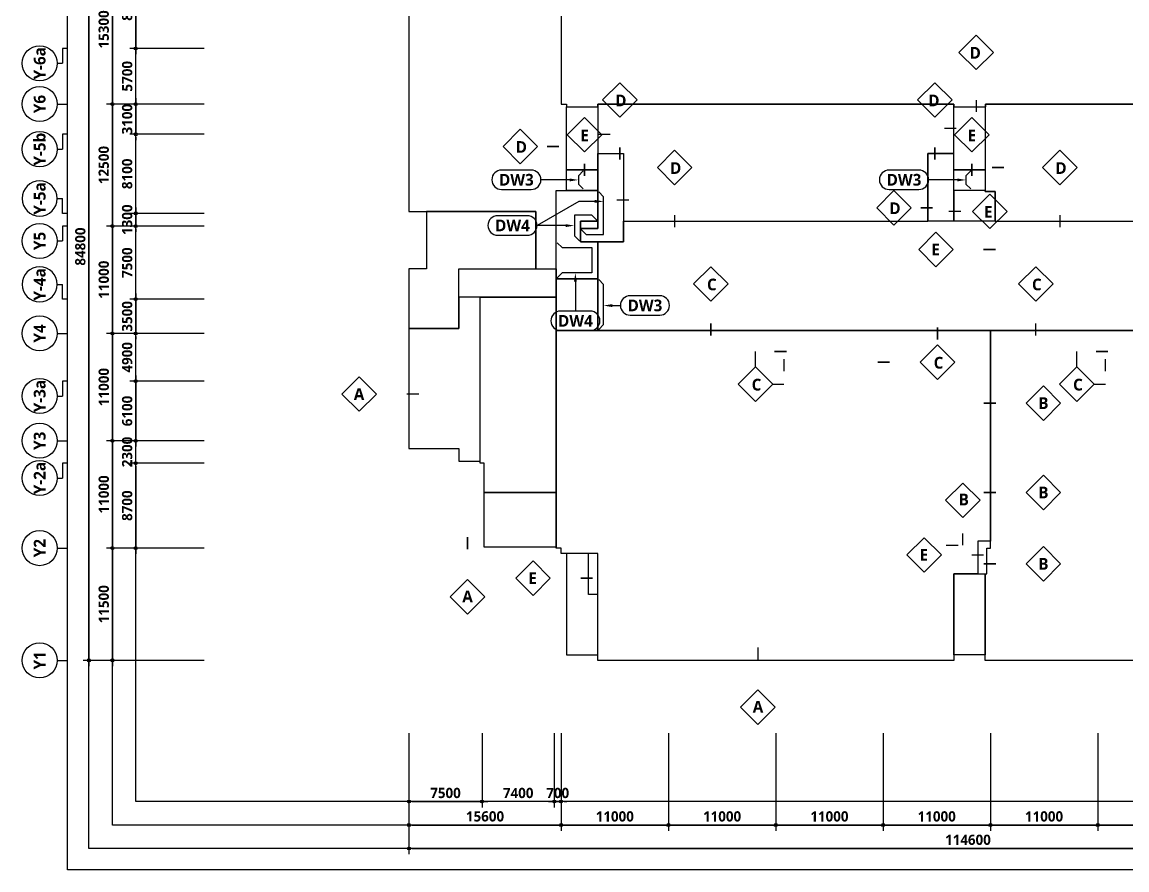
# Model space of a CAD drawing. Header units: millimetres. Extents: x 10941 to 190005487, y 7641 to 455456909.
# Drawn here: x 28132 to 141375, y 36445 to 123314 of the extents above; entities that cross this region are included whole.
import ezdxf
from ezdxf.enums import TextEntityAlignment as Align

# ---------------------------------------------------------------- set-up
doc = ezdxf.new("R2010")
doc.units = ezdxf.units.MM
doc.header["$LTSCALE"] = 400
doc.header["$MEASUREMENT"] = 0
doc.header["$PDSIZE"] = -10
doc.layers.get('0').update_dxf_attribs({"linetype": 'CONTINUOUS'})
doc.layers.get('Defpoints').update_dxf_attribs({"color": 153, "linetype": 'CONTINUOUS'})
for name, color, linetype in [('A-ANNO-TEXT1', 7, 'CONTINUOUS'), ('A-ST-AXIS-BUB', 7, 'CONTINUOUS'), ('A-ST-AXIS-DIM', 7, 'CONTINUOUS'), ('A-TEXT2', 3, 'CONTINUOUS'), ('AA-MARK', 2, 'CONTINUOUS'), ('X-SEC-종$0$A-ST-AXIS-BUB', 7, 'CONTINUOUS')]:
    doc.layers.add(name, color=color, linetype=linetype)
doc.layers.add('Defpoint', color=161, linetype='CONTINUOUS', plot=False)
doc.layers.add('면적', color=210, linetype='CONTINUOUS', plot=False)
doc.styles.add('2020음성 1차', font='')
doc.styles.add('SH_대대리576', font='')
doc.styles.get('2020음성 1차').set_extended_font_data('NanumGothic', bold=True)
doc.styles.get('SH_대대리576').set_extended_font_data('NanumGothic', bold=True)
doc.dimstyles.new('SHP 600', dxfattribs={"dimscale": 300, "dimtxt": 3.5, "dimasz": 1, "dimexe": 2, "dimexo": 2, "dimgap": 1, "dimtad": 1, "dimdec": 0, "dimzin": 0, "dimdsep": 46, "dimtxsty": 'SH_대대리576', "dimblk": 'DIMDOT', "dimcen": 0.09, "dimclrt": 3, "dimadec": 0, "dimazin": 1, "dimtfac": 1, "dimtdec": 0, "dimtix": 1, "dimtmove": 2, "dimatfit": 0, "dimldrblk": 'DIMDOT', "dimfxl": 1, "dimtolj": 1, "dimtzin": 0, "dimarcsym": 0})

# ---------------------------------------------------------------- blocks, each defined once
blk = doc.blocks.new('DIMDOT')
at = {"color": 0}
blk.add_line((-2, 0), (2, 0), dxfattribs=at)
for radius in [0.5, 0.25]:
    blk.add_circle((0, 0), radius, dxfattribs=at)
blk = doc.blocks.new('*D168')
at = {"layer": 'A-ST-AXIS-DIM', "color": 0, "lineweight": -2}
for p, q in [((46782, 142716), (34382, 142716)), ((34982, 142416), (34982, 58216)), ((46782, 57916), (34382, 57916))]:
    blk.add_line(p, q, dxfattribs=at)
at = {"layer": 'Defpoints', "color": 0}
for p in [(47382, 142716), (34982, 57916), (47382, 57916)]:
    blk.add_point(p, dxfattribs=at)
at = {"layer": 'A-ST-AXIS-DIM', "color": 0, "linetype": 'ByBlock', "lineweight": -2, "xscale": 300, "yscale": 300, "zscale": 300}
for p, rotation in [((34982, 142716), 90), ((34982, 57916), 270)]:
    blk.add_blockref('DIMDOT', p, dxfattribs=dict(at, rotation=rotation))
at = {"layer": 'A-ST-AXIS-DIM', "color": 3, "insert": (34102, 100316), "char_height": 1050, "attachment_point": 5, "rotation": 90, "style": 'SH_대대리576'}
blk.add_mtext('\\A1;84800', dxfattribs=at)
blk = doc.blocks.new('*D169')
at = {"layer": 'A-ST-AXIS-DIM', "color": 0, "lineweight": -2}
for p, q in [((46782, 69416), (36782, 69416)), ((37382, 69116), (37382, 58216)), ((46782, 57916), (36782, 57916))]:
    blk.add_line(p, q, dxfattribs=at)
at = {"layer": 'Defpoints', "color": 0}
for p in [(47382, 69416), (37382, 57916), (47382, 57916)]:
    blk.add_point(p, dxfattribs=at)
at = {"layer": 'A-ST-AXIS-DIM', "color": 0, "linetype": 'ByBlock', "lineweight": -2, "xscale": 300, "yscale": 300, "zscale": 300}
for p, rotation in [((37382, 69416), 90), ((37382, 57916), 270)]:
    blk.add_blockref('DIMDOT', p, dxfattribs=dict(at, rotation=rotation))
at = {"layer": 'A-ST-AXIS-DIM', "color": 3, "insert": (36505, 63666), "char_height": 1050, "attachment_point": 5, "rotation": 90, "style": 'SH_대대리576'}
blk.add_mtext('\\A1;11500', dxfattribs=at)
blk = doc.blocks.new('*D170')
at = {"layer": 'A-ST-AXIS-DIM', "color": 0, "lineweight": -2}
for p, q in [((46782, 80416), (36782, 80416)), ((37382, 80116), (37382, 69716)), ((46782, 69416), (36782, 69416))]:
    blk.add_line(p, q, dxfattribs=at)
at = {"layer": 'Defpoints', "color": 0}
for p in [(47382, 80416), (37382, 69416), (47382, 69416)]:
    blk.add_point(p, dxfattribs=at)
at = {"layer": 'A-ST-AXIS-DIM', "color": 0, "linetype": 'ByBlock', "lineweight": -2, "xscale": 300, "yscale": 300, "zscale": 300}
for p, rotation in [((37382, 80416), 90), ((37382, 69416), 270)]:
    blk.add_blockref('DIMDOT', p, dxfattribs=dict(at, rotation=rotation))
at = {"layer": 'A-ST-AXIS-DIM', "color": 3, "insert": (36506, 74916), "char_height": 1050, "attachment_point": 5, "rotation": 90, "style": 'SH_대대리576'}
blk.add_mtext('\\A1;11000', dxfattribs=at)
blk = doc.blocks.new('*D171')
at = {"layer": 'A-ST-AXIS-DIM', "color": 0, "lineweight": -2}
for p, q in [((46782, 91416), (36782, 91416)), ((37382, 91116), (37382, 80716)), ((46782, 80416), (36782, 80416))]:
    blk.add_line(p, q, dxfattribs=at)
at = {"layer": 'Defpoints', "color": 0}
for p in [(47382, 91416), (37382, 80416), (47382, 80416)]:
    blk.add_point(p, dxfattribs=at)
at = {"layer": 'A-ST-AXIS-DIM', "color": 0, "linetype": 'ByBlock', "lineweight": -2, "xscale": 300, "yscale": 300, "zscale": 300}
for p, rotation in [((37382, 91416), 90), ((37382, 80416), 270)]:
    blk.add_blockref('DIMDOT', p, dxfattribs=dict(at, rotation=rotation))
at = {"layer": 'A-ST-AXIS-DIM', "color": 3, "insert": (36506, 85916), "char_height": 1050, "attachment_point": 5, "rotation": 90, "style": 'SH_대대리576'}
blk.add_mtext('\\A1;11000', dxfattribs=at)
blk = doc.blocks.new('*D172')
at = {"layer": 'A-ST-AXIS-DIM', "color": 0, "lineweight": -2}
for p, q in [((46782, 102416), (36782, 102416)), ((37382, 102116), (37382, 91716)), ((46782, 91416), (36782, 91416))]:
    blk.add_line(p, q, dxfattribs=at)
at = {"layer": 'Defpoints', "color": 0}
for p in [(47382, 102416), (37382, 91416), (47382, 91416)]:
    blk.add_point(p, dxfattribs=at)
at = {"layer": 'A-ST-AXIS-DIM', "color": 0, "linetype": 'ByBlock', "lineweight": -2, "xscale": 300, "yscale": 300, "zscale": 300}
for p, rotation in [((37382, 102416), 90), ((37382, 91416), 270)]:
    blk.add_blockref('DIMDOT', p, dxfattribs=dict(at, rotation=rotation))
at = {"layer": 'A-ST-AXIS-DIM', "color": 3, "insert": (36506, 96916), "char_height": 1050, "attachment_point": 5, "rotation": 90, "style": 'SH_대대리576'}
blk.add_mtext('\\A1;11000', dxfattribs=at)
blk = doc.blocks.new('*D173')
at = {"layer": 'A-ST-AXIS-DIM', "color": 0, "lineweight": -2}
for p, q in [((46782, 114916), (36782, 114916)), ((37382, 114616), (37382, 102716)), ((46782, 102416), (36782, 102416))]:
    blk.add_line(p, q, dxfattribs=at)
at = {"layer": 'Defpoints', "color": 0}
for p in [(47382, 114916), (37382, 102416), (47382, 102416)]:
    blk.add_point(p, dxfattribs=at)
at = {"layer": 'A-ST-AXIS-DIM', "color": 0, "linetype": 'ByBlock', "lineweight": -2, "xscale": 300, "yscale": 300, "zscale": 300}
for p, rotation in [((37382, 114916), 90), ((37382, 102416), 270)]:
    blk.add_blockref('DIMDOT', p, dxfattribs=dict(at, rotation=rotation))
at = {"layer": 'A-ST-AXIS-DIM', "color": 3, "insert": (36503, 108666), "char_height": 1050, "attachment_point": 5, "rotation": 90, "style": 'SH_대대리576'}
blk.add_mtext('\\A1;12500', dxfattribs=at)
blk = doc.blocks.new('*D174')
at = {"layer": 'A-ST-AXIS-DIM', "color": 0, "lineweight": -2}
for p, q in [((46782, 130216), (36782, 130216)), ((37382, 129916), (37382, 115216)), ((46782, 114916), (36782, 114916))]:
    blk.add_line(p, q, dxfattribs=at)
at = {"layer": 'Defpoints', "color": 0}
for p in [(47382, 130216), (37382, 114916), (47382, 114916)]:
    blk.add_point(p, dxfattribs=at)
at = {"layer": 'A-ST-AXIS-DIM', "color": 0, "linetype": 'ByBlock', "lineweight": -2, "xscale": 300, "yscale": 300, "zscale": 300}
for p, rotation in [((37382, 130216), 90), ((37382, 114916), 270)]:
    blk.add_blockref('DIMDOT', p, dxfattribs=dict(at, rotation=rotation))
at = {"layer": 'A-ST-AXIS-DIM', "color": 3, "insert": (36502, 122566), "char_height": 1050, "attachment_point": 5, "rotation": 90, "style": 'SH_대대리576'}
blk.add_mtext('\\A1;15300', dxfattribs=at)
blk = doc.blocks.new('A-ST-AXIS-BUB-1')
at = {"layer": 'A-ST-AXIS-BUB'}
blk.add_line((0, 350), (0, 0), dxfattribs=at)
blk.add_circle((0, 950), 600, dxfattribs=at)
blk = doc.blocks.new('*D225')
at = {"layer": 'A-ST-AXIS-DIM', "color": 0, "lineweight": -2}
for p, q in [((67782, 50445), (67782, 40445)), ((83382, 50445), (83382, 40445)), ((68082, 41045), (83082, 41045))]:
    blk.add_line(p, q, dxfattribs=at)
at = {"layer": 'Defpoints', "color": 0}
for p in [(67782, 51045), (83382, 51045), (83382, 41045)]:
    blk.add_point(p, dxfattribs=at)
at = {"layer": 'A-ST-AXIS-DIM', "color": 0, "linetype": 'ByBlock', "lineweight": -2, "xscale": 300, "yscale": 300, "zscale": 300, "rotation": 180}
blk.add_blockref('DIMDOT', (67782, 41045), dxfattribs=at)
at = {"layer": 'A-ST-AXIS-DIM', "color": 0, "linetype": 'ByBlock', "lineweight": -2, "xscale": 300, "yscale": 300, "zscale": 300}
blk.add_blockref('DIMDOT', (83382, 41045), dxfattribs=at)
at = {"layer": 'A-ST-AXIS-DIM', "color": 3, "insert": (75582, 41924), "char_height": 1050, "attachment_point": 5, "style": 'SH_대대리576'}
blk.add_mtext('\\A1;15600', dxfattribs=at)
blk = doc.blocks.new('*D231')
at = {"layer": 'A-ST-AXIS-DIM', "color": 0, "lineweight": -2}
for p, q in [((83382, 50445), (83382, 40445)), ((94382, 50445), (94382, 40445)), ((83682, 41045), (94082, 41045))]:
    blk.add_line(p, q, dxfattribs=at)
at = {"layer": 'Defpoints', "color": 0}
for p in [(83382, 51045), (94382, 51045), (94382, 41045)]:
    blk.add_point(p, dxfattribs=at)
at = {"layer": 'A-ST-AXIS-DIM', "color": 0, "linetype": 'ByBlock', "lineweight": -2, "xscale": 300, "yscale": 300, "zscale": 300, "rotation": 180}
blk.add_blockref('DIMDOT', (83382, 41045), dxfattribs=at)
at = {"layer": 'A-ST-AXIS-DIM', "color": 0, "linetype": 'ByBlock', "lineweight": -2, "xscale": 300, "yscale": 300, "zscale": 300}
blk.add_blockref('DIMDOT', (94382, 41045), dxfattribs=at)
at = {"layer": 'A-ST-AXIS-DIM', "color": 3, "insert": (88882, 41921), "char_height": 1050, "attachment_point": 5, "style": 'SH_대대리576'}
blk.add_mtext('\\A1;11000', dxfattribs=at)
blk = doc.blocks.new('*D232')
at = {"layer": 'A-ST-AXIS-DIM', "color": 0, "lineweight": -2}
for p, q in [((94382, 50445), (94382, 40445)), ((105382, 50445), (105382, 40445)), ((94682, 41045), (105082, 41045))]:
    blk.add_line(p, q, dxfattribs=at)
at = {"layer": 'Defpoints', "color": 0}
for p in [(94382, 51045), (105382, 51045), (105382, 41045)]:
    blk.add_point(p, dxfattribs=at)
at = {"layer": 'A-ST-AXIS-DIM', "color": 0, "linetype": 'ByBlock', "lineweight": -2, "xscale": 300, "yscale": 300, "zscale": 300, "rotation": 180}
blk.add_blockref('DIMDOT', (94382, 41045), dxfattribs=at)
at = {"layer": 'A-ST-AXIS-DIM', "color": 0, "linetype": 'ByBlock', "lineweight": -2, "xscale": 300, "yscale": 300, "zscale": 300}
blk.add_blockref('DIMDOT', (105382, 41045), dxfattribs=at)
at = {"layer": 'A-ST-AXIS-DIM', "color": 3, "insert": (99882, 41921), "char_height": 1050, "attachment_point": 5, "style": 'SH_대대리576'}
blk.add_mtext('\\A1;11000', dxfattribs=at)
blk = doc.blocks.new('*D233')
at = {"layer": 'A-ST-AXIS-DIM', "color": 0, "lineweight": -2}
for p, q in [((105382, 50445), (105382, 40445)), ((116382, 50445), (116382, 40445)), ((105682, 41045), (116082, 41045))]:
    blk.add_line(p, q, dxfattribs=at)
at = {"layer": 'Defpoints', "color": 0}
for p in [(105382, 51045), (116382, 51045), (116382, 41045)]:
    blk.add_point(p, dxfattribs=at)
at = {"layer": 'A-ST-AXIS-DIM', "color": 0, "linetype": 'ByBlock', "lineweight": -2, "xscale": 300, "yscale": 300, "zscale": 300, "rotation": 180}
blk.add_blockref('DIMDOT', (105382, 41045), dxfattribs=at)
at = {"layer": 'A-ST-AXIS-DIM', "color": 0, "linetype": 'ByBlock', "lineweight": -2, "xscale": 300, "yscale": 300, "zscale": 300}
blk.add_blockref('DIMDOT', (116382, 41045), dxfattribs=at)
at = {"layer": 'A-ST-AXIS-DIM', "color": 3, "insert": (110882, 41921), "char_height": 1050, "attachment_point": 5, "style": 'SH_대대리576'}
blk.add_mtext('\\A1;11000', dxfattribs=at)
blk = doc.blocks.new('*D234')
at = {"layer": 'A-ST-AXIS-DIM', "color": 0, "lineweight": -2}
for p, q in [((116382, 50445), (116382, 40445)), ((127382, 50445), (127382, 40445)), ((116682, 41045), (127082, 41045))]:
    blk.add_line(p, q, dxfattribs=at)
at = {"layer": 'Defpoints', "color": 0}
for p in [(116382, 51045), (127382, 51045), (127382, 41045)]:
    blk.add_point(p, dxfattribs=at)
at = {"layer": 'A-ST-AXIS-DIM', "color": 0, "linetype": 'ByBlock', "lineweight": -2, "xscale": 300, "yscale": 300, "zscale": 300, "rotation": 180}
blk.add_blockref('DIMDOT', (116382, 41045), dxfattribs=at)
at = {"layer": 'A-ST-AXIS-DIM', "color": 0, "linetype": 'ByBlock', "lineweight": -2, "xscale": 300, "yscale": 300, "zscale": 300}
blk.add_blockref('DIMDOT', (127382, 41045), dxfattribs=at)
at = {"layer": 'A-ST-AXIS-DIM', "color": 3, "insert": (121882, 41921), "char_height": 1050, "attachment_point": 5, "style": 'SH_대대리576'}
blk.add_mtext('\\A1;11000', dxfattribs=at)
blk = doc.blocks.new('*D235')
at = {"layer": 'A-ST-AXIS-DIM', "color": 0, "lineweight": -2}
for p, q in [((127382, 50445), (127382, 40445)), ((138382, 50445), (138382, 40445)), ((127682, 41045), (138082, 41045))]:
    blk.add_line(p, q, dxfattribs=at)
at = {"layer": 'Defpoints', "color": 0}
for p in [(127382, 51045), (138382, 51045), (138382, 41045)]:
    blk.add_point(p, dxfattribs=at)
at = {"layer": 'A-ST-AXIS-DIM', "color": 0, "linetype": 'ByBlock', "lineweight": -2, "xscale": 300, "yscale": 300, "zscale": 300, "rotation": 180}
blk.add_blockref('DIMDOT', (127382, 41045), dxfattribs=at)
at = {"layer": 'A-ST-AXIS-DIM', "color": 0, "linetype": 'ByBlock', "lineweight": -2, "xscale": 300, "yscale": 300, "zscale": 300}
blk.add_blockref('DIMDOT', (138382, 41045), dxfattribs=at)
at = {"layer": 'A-ST-AXIS-DIM', "color": 3, "insert": (132882, 41921), "char_height": 1050, "attachment_point": 5, "style": 'SH_대대리576'}
blk.add_mtext('\\A1;11000', dxfattribs=at)
blk = doc.blocks.new('*D236')
at = {"layer": 'A-ST-AXIS-DIM', "color": 0, "lineweight": -2}
for p, q in [((138382, 50445), (138382, 40445)), ((149382, 50445), (149382, 40445)), ((138682, 41045), (149082, 41045))]:
    blk.add_line(p, q, dxfattribs=at)
at = {"layer": 'Defpoints', "color": 0}
for p in [(138382, 51045), (149382, 51045), (149382, 41045)]:
    blk.add_point(p, dxfattribs=at)
at = {"layer": 'A-ST-AXIS-DIM', "color": 0, "linetype": 'ByBlock', "lineweight": -2, "xscale": 300, "yscale": 300, "zscale": 300, "rotation": 180}
blk.add_blockref('DIMDOT', (138382, 41045), dxfattribs=at)
at = {"layer": 'A-ST-AXIS-DIM', "color": 0, "linetype": 'ByBlock', "lineweight": -2, "xscale": 300, "yscale": 300, "zscale": 300}
blk.add_blockref('DIMDOT', (149382, 41045), dxfattribs=at)
at = {"layer": 'A-ST-AXIS-DIM', "color": 3, "insert": (143882, 41921), "char_height": 1050, "attachment_point": 5, "style": 'SH_대대리576'}
blk.add_mtext('\\A1;11000', dxfattribs=at)
blk = doc.blocks.new('*D242')
at = {"layer": 'A-ST-AXIS-DIM', "color": 0, "lineweight": -2}
for p, q in [((67782, 50445), (67782, 38045)), ((182382, 50445), (182382, 38045)), ((68082, 38645), (182082, 38645))]:
    blk.add_line(p, q, dxfattribs=at)
at = {"layer": 'Defpoints', "color": 0}
for p in [(67782, 51045), (182382, 51045), (182382, 38645)]:
    blk.add_point(p, dxfattribs=at)
at = {"layer": 'A-ST-AXIS-DIM', "color": 0, "linetype": 'ByBlock', "lineweight": -2, "xscale": 300, "yscale": 300, "zscale": 300, "rotation": 180}
blk.add_blockref('DIMDOT', (67782, 38645), dxfattribs=at)
at = {"layer": 'A-ST-AXIS-DIM', "color": 0, "linetype": 'ByBlock', "lineweight": -2, "xscale": 300, "yscale": 300, "zscale": 300}
blk.add_blockref('DIMDOT', (182382, 38645), dxfattribs=at)
at = {"layer": 'A-ST-AXIS-DIM', "color": 3, "insert": (125082, 39524), "char_height": 1050, "attachment_point": 5, "style": 'SH_대대리576'}
blk.add_mtext('\\A1;114600', dxfattribs=at)
blk = doc.blocks.new('A-ST-AXIS-BUB-2')
at = {"layer": 'X-SEC-종$0$A-ST-AXIS-BUB'}
blk.add_line((1800, 1050, -103000), (1800, 525, -103000), dxfattribs=at)
at = {"layer": 'X-SEC-종$0$A-ST-AXIS-BUB', "elevation": -103000}
blk.add_lwpolyline([(3323, 0), (3323, 525), (1800, 525)], dxfattribs=at)
at = {"layer": 'X-SEC-종$0$A-ST-AXIS-BUB'}
blk.add_circle((1800, 2850, -103000), 1800, dxfattribs=at)
blk = doc.blocks.new('*D8029')
at = {"layer": 'A-ST-AXIS-DIM', "color": 0, "lineweight": -2}
for p, q in [((46782, 80416), (39182, 80416)), ((39782, 80716), (39782, 81016)), ((39782, 78116), (39782, 80416)), ((46782, 78116), (39182, 78116)), ((39782, 77816), (39782, 77516))]:
    blk.add_line(p, q, dxfattribs=at)
at = {"layer": 'Defpoints', "color": 0}
for p in [(39782, 80416), (47382, 80416), (47382, 78116)]:
    blk.add_point(p, dxfattribs=at)
at = {"layer": 'A-ST-AXIS-DIM', "color": 0, "linetype": 'ByBlock', "lineweight": -2, "xscale": 300, "yscale": 300, "zscale": 300}
for p, rotation in [((39782, 80416), 270), ((39782, 78116), 90)]:
    blk.add_blockref('DIMDOT', p, dxfattribs=dict(at, rotation=rotation))
at = {"layer": 'A-ST-AXIS-DIM', "color": 3, "insert": (38902, 79266), "char_height": 1050, "attachment_point": 5, "rotation": 90, "style": 'SH_대대리576'}
blk.add_mtext('\\A1;2300', dxfattribs=at)
blk = doc.blocks.new('*D8030')
at = {"layer": 'A-ST-AXIS-DIM', "color": 0, "lineweight": -2}
for p, q in [((46782, 78116), (39182, 78116)), ((39782, 77816), (39782, 69716)), ((46782, 69416), (39182, 69416))]:
    blk.add_line(p, q, dxfattribs=at)
at = {"layer": 'Defpoints', "color": 0}
for p in [(47382, 78116), (39782, 69416), (47382, 69416)]:
    blk.add_point(p, dxfattribs=at)
at = {"layer": 'A-ST-AXIS-DIM', "color": 0, "linetype": 'ByBlock', "lineweight": -2, "xscale": 300, "yscale": 300, "zscale": 300}
for p, rotation in [((39782, 78116), 90), ((39782, 69416), 270)]:
    blk.add_blockref('DIMDOT', p, dxfattribs=dict(at, rotation=rotation))
at = {"layer": 'A-ST-AXIS-DIM', "color": 3, "insert": (38902, 73766), "char_height": 1050, "attachment_point": 5, "rotation": 90, "style": 'SH_대대리576'}
blk.add_mtext('\\A1;8700', dxfattribs=at)
blk = doc.blocks.new('*D8031')
at = {"layer": 'A-ST-AXIS-DIM', "color": 0, "lineweight": -2}
for p, q in [((46782, 86516), (39182, 86516)), ((39782, 86216), (39782, 80716)), ((46782, 80416), (39182, 80416))]:
    blk.add_line(p, q, dxfattribs=at)
at = {"layer": 'Defpoints', "color": 0}
for p in [(47382, 86516), (39782, 80416), (47382, 80416)]:
    blk.add_point(p, dxfattribs=at)
at = {"layer": 'A-ST-AXIS-DIM', "color": 0, "linetype": 'ByBlock', "lineweight": -2, "xscale": 300, "yscale": 300, "zscale": 300}
for p, rotation in [((39782, 86516), 90), ((39782, 80416), 270)]:
    blk.add_blockref('DIMDOT', p, dxfattribs=dict(at, rotation=rotation))
at = {"layer": 'A-ST-AXIS-DIM', "color": 3, "insert": (38902, 83466), "char_height": 1050, "attachment_point": 5, "rotation": 90, "style": 'SH_대대리576'}
blk.add_mtext('\\A1;6100', dxfattribs=at)
blk = doc.blocks.new('*D8032')
at = {"layer": 'A-ST-AXIS-DIM', "color": 0, "lineweight": -2}
for p, q in [((46782, 91416), (39182, 91416)), ((39782, 86816), (39782, 91116)), ((46782, 86516), (39182, 86516))]:
    blk.add_line(p, q, dxfattribs=at)
at = {"layer": 'Defpoints', "color": 0}
for p in [(39782, 91416), (47382, 91416), (47382, 86516)]:
    blk.add_point(p, dxfattribs=at)
at = {"layer": 'A-ST-AXIS-DIM', "color": 0, "linetype": 'ByBlock', "lineweight": -2, "xscale": 300, "yscale": 300, "zscale": 300}
for p, rotation in [((39782, 91416), 90), ((39782, 86516), 270)]:
    blk.add_blockref('DIMDOT', p, dxfattribs=dict(at, rotation=rotation))
at = {"layer": 'A-ST-AXIS-DIM', "color": 3, "insert": (38902, 88966), "char_height": 1050, "attachment_point": 5, "rotation": 90, "style": 'SH_대대리576'}
blk.add_mtext('\\A1;4900', dxfattribs=at)
blk = doc.blocks.new('*D8033')
at = {"layer": 'A-ST-AXIS-DIM', "color": 0, "lineweight": -2}
for p, q in [((39782, 95216), (39782, 95516)), ((46782, 94916), (39182, 94916)), ((39782, 94916), (39782, 91416)), ((46782, 91416), (39182, 91416)), ((39782, 91116), (39782, 90816))]:
    blk.add_line(p, q, dxfattribs=at)
at = {"layer": 'Defpoints', "color": 0}
for p in [(47382, 94916), (39782, 91416), (47382, 91416)]:
    blk.add_point(p, dxfattribs=at)
at = {"layer": 'A-ST-AXIS-DIM', "color": 0, "linetype": 'ByBlock', "lineweight": -2, "xscale": 300, "yscale": 300, "zscale": 300}
for p, rotation in [((39782, 94916), 270), ((39782, 91416), 90)]:
    blk.add_blockref('DIMDOT', p, dxfattribs=dict(at, rotation=rotation))
at = {"layer": 'A-ST-AXIS-DIM', "color": 3, "insert": (38902, 93166), "char_height": 1050, "attachment_point": 5, "rotation": 90, "style": 'SH_대대리576'}
blk.add_mtext('\\A1;3500', dxfattribs=at)
blk = doc.blocks.new('*D8034')
at = {"layer": 'A-ST-AXIS-DIM', "color": 0, "lineweight": -2}
for p, q in [((46782, 102416), (39182, 102416)), ((39782, 95216), (39782, 102116)), ((46782, 94916), (39182, 94916))]:
    blk.add_line(p, q, dxfattribs=at)
at = {"layer": 'Defpoints', "color": 0}
for p in [(39782, 102416), (47382, 102416), (47382, 94916)]:
    blk.add_point(p, dxfattribs=at)
at = {"layer": 'A-ST-AXIS-DIM', "color": 0, "linetype": 'ByBlock', "lineweight": -2, "xscale": 300, "yscale": 300, "zscale": 300}
for p, rotation in [((39782, 102416), 90), ((39782, 94916), 270)]:
    blk.add_blockref('DIMDOT', p, dxfattribs=dict(at, rotation=rotation))
at = {"layer": 'A-ST-AXIS-DIM', "color": 3, "insert": (38905, 98666), "char_height": 1050, "attachment_point": 5, "rotation": 90, "style": 'SH_대대리576'}
blk.add_mtext('\\A1;7500', dxfattribs=at)
blk = doc.blocks.new('*D8035')
at = {"layer": 'A-ST-AXIS-DIM', "color": 0, "lineweight": -2}
for p, q in [((39782, 104016), (39782, 104316)), ((46782, 103716), (39182, 103716)), ((39782, 103716), (39782, 102416)), ((46782, 102416), (39182, 102416)), ((39782, 102116), (39782, 101816))]:
    blk.add_line(p, q, dxfattribs=at)
at = {"layer": 'Defpoints', "color": 0}
for p in [(47382, 103716), (39782, 102416), (47382, 102416)]:
    blk.add_point(p, dxfattribs=at)
at = {"layer": 'A-ST-AXIS-DIM', "color": 0, "linetype": 'ByBlock', "lineweight": -2, "xscale": 300, "yscale": 300, "zscale": 300}
for p, rotation in [((39782, 103716), 270), ((39782, 102416), 90)]:
    blk.add_blockref('DIMDOT', p, dxfattribs=dict(at, rotation=rotation))
at = {"layer": 'A-ST-AXIS-DIM', "color": 3, "insert": (38902, 103066), "char_height": 1050, "attachment_point": 5, "rotation": 90, "style": 'SH_대대리576'}
blk.add_mtext('\\A1;1300', dxfattribs=at)
blk = doc.blocks.new('*D8036')
at = {"layer": 'A-ST-AXIS-DIM', "color": 0, "lineweight": -2}
for p, q in [((46782, 111816), (39182, 111816)), ((39782, 104016), (39782, 111516)), ((46782, 103716), (39182, 103716))]:
    blk.add_line(p, q, dxfattribs=at)
at = {"layer": 'Defpoints', "color": 0}
for p in [(39782, 111816), (47382, 111816), (47382, 103716)]:
    blk.add_point(p, dxfattribs=at)
at = {"layer": 'A-ST-AXIS-DIM', "color": 0, "linetype": 'ByBlock', "lineweight": -2, "xscale": 300, "yscale": 300, "zscale": 300}
for p, rotation in [((39782, 111816), 90), ((39782, 103716), 270)]:
    blk.add_blockref('DIMDOT', p, dxfattribs=dict(at, rotation=rotation))
at = {"layer": 'A-ST-AXIS-DIM', "color": 3, "insert": (38902, 107766), "char_height": 1050, "attachment_point": 5, "rotation": 90, "style": 'SH_대대리576'}
blk.add_mtext('\\A1;8100', dxfattribs=at)
blk = doc.blocks.new('*D8037')
at = {"layer": 'A-ST-AXIS-DIM', "color": 0, "lineweight": -2}
for p, q in [((39782, 115216), (39782, 115516)), ((46782, 114916), (39182, 114916)), ((39782, 114916), (39782, 111816)), ((46782, 111816), (39182, 111816)), ((39782, 111516), (39782, 111216))]:
    blk.add_line(p, q, dxfattribs=at)
at = {"layer": 'Defpoints', "color": 0}
for p in [(47382, 114916), (39782, 111816), (47382, 111816)]:
    blk.add_point(p, dxfattribs=at)
at = {"layer": 'A-ST-AXIS-DIM', "color": 0, "linetype": 'ByBlock', "lineweight": -2, "xscale": 300, "yscale": 300, "zscale": 300}
for p, rotation in [((39782, 114916), 270), ((39782, 111816), 90)]:
    blk.add_blockref('DIMDOT', p, dxfattribs=dict(at, rotation=rotation))
at = {"layer": 'A-ST-AXIS-DIM', "color": 3, "insert": (38902, 113366), "char_height": 1050, "attachment_point": 5, "rotation": 90, "style": 'SH_대대리576'}
blk.add_mtext('\\A1;3100', dxfattribs=at)
blk = doc.blocks.new('*D8038')
at = {"layer": 'A-ST-AXIS-DIM', "color": 0, "lineweight": -2}
for p, q in [((46782, 120616), (39182, 120616)), ((39782, 115216), (39782, 120316)), ((46782, 114916), (39182, 114916))]:
    blk.add_line(p, q, dxfattribs=at)
at = {"layer": 'Defpoints', "color": 0}
for p in [(39782, 120616), (47382, 120616), (47382, 114916)]:
    blk.add_point(p, dxfattribs=at)
at = {"layer": 'A-ST-AXIS-DIM', "color": 0, "linetype": 'ByBlock', "lineweight": -2, "xscale": 300, "yscale": 300, "zscale": 300}
for p, rotation in [((39782, 120616), 90), ((39782, 114916), 270)]:
    blk.add_blockref('DIMDOT', p, dxfattribs=dict(at, rotation=rotation))
at = {"layer": 'A-ST-AXIS-DIM', "color": 3, "insert": (38905, 117766), "char_height": 1050, "attachment_point": 5, "rotation": 90, "style": 'SH_대대리576'}
blk.add_mtext('\\A1;5700', dxfattribs=at)
blk = doc.blocks.new('*D8039')
at = {"layer": 'A-ST-AXIS-DIM', "color": 0, "lineweight": -2}
for p, q in [((46782, 129416), (39182, 129416)), ((39782, 129116), (39782, 120916)), ((46782, 120616), (39182, 120616))]:
    blk.add_line(p, q, dxfattribs=at)
at = {"layer": 'Defpoints', "color": 0}
for p in [(47382, 129416), (39782, 120616), (47382, 120616)]:
    blk.add_point(p, dxfattribs=at)
at = {"layer": 'A-ST-AXIS-DIM', "color": 0, "linetype": 'ByBlock', "lineweight": -2, "xscale": 300, "yscale": 300, "zscale": 300}
for p, rotation in [((39782, 129416), 90), ((39782, 120616), 270)]:
    blk.add_blockref('DIMDOT', p, dxfattribs=dict(at, rotation=rotation))
at = {"layer": 'A-ST-AXIS-DIM', "color": 3, "insert": (38902, 125016), "char_height": 1050, "attachment_point": 5, "rotation": 90, "style": 'SH_대대리576'}
blk.add_mtext('\\A1;8800', dxfattribs=at)
blk = doc.blocks.new('*D8100')
at = {"layer": 'A-ST-AXIS-DIM', "color": 0, "lineweight": -2}
for p, q in [((67782, 50445), (67782, 42845)), ((75282, 50445), (75282, 42845)), ((68082, 43445), (74982, 43445))]:
    blk.add_line(p, q, dxfattribs=at)
at = {"layer": 'Defpoints', "color": 0}
for p in [(67782, 51045), (75282, 51045), (75282, 43445)]:
    blk.add_point(p, dxfattribs=at)
at = {"layer": 'A-ST-AXIS-DIM', "color": 0, "linetype": 'ByBlock', "lineweight": -2, "xscale": 300, "yscale": 300, "zscale": 300, "rotation": 180}
blk.add_blockref('DIMDOT', (67782, 43445), dxfattribs=at)
at = {"layer": 'A-ST-AXIS-DIM', "color": 0, "linetype": 'ByBlock', "lineweight": -2, "xscale": 300, "yscale": 300, "zscale": 300}
blk.add_blockref('DIMDOT', (75282, 43445), dxfattribs=at)
at = {"layer": 'A-ST-AXIS-DIM', "color": 3, "insert": (71532, 44322), "char_height": 1050, "attachment_point": 5, "style": 'SH_대대리576'}
blk.add_mtext('\\A1;7500', dxfattribs=at)
blk = doc.blocks.new('*D8101')
at = {"layer": 'A-ST-AXIS-DIM', "color": 0, "lineweight": -2}
for p, q in [((75282, 50445), (75282, 42845)), ((82682, 50445), (82682, 42845)), ((82382, 43445), (75582, 43445))]:
    blk.add_line(p, q, dxfattribs=at)
at = {"layer": 'Defpoints', "color": 0}
for p in [(75282, 51045), (82682, 51045), (75282, 43445)]:
    blk.add_point(p, dxfattribs=at)
at = {"layer": 'A-ST-AXIS-DIM', "color": 0, "linetype": 'ByBlock', "lineweight": -2, "xscale": 300, "yscale": 300, "zscale": 300, "rotation": 180}
blk.add_blockref('DIMDOT', (75282, 43445), dxfattribs=at)
at = {"layer": 'A-ST-AXIS-DIM', "color": 0, "linetype": 'ByBlock', "lineweight": -2, "xscale": 300, "yscale": 300, "zscale": 300}
blk.add_blockref('DIMDOT', (82682, 43445), dxfattribs=at)
at = {"layer": 'A-ST-AXIS-DIM', "color": 3, "insert": (78982, 44321), "char_height": 1050, "attachment_point": 5, "style": 'SH_대대리576'}
blk.add_mtext('\\A1;7400', dxfattribs=at)
blk = doc.blocks.new('*D8102')
at = {"layer": 'A-ST-AXIS-DIM', "color": 0, "lineweight": -2}
for p, q in [((82682, 50445), (82682, 42845)), ((83382, 50445), (83382, 42845)), ((82382, 43445), (82082, 43445)), ((82682, 43445), (83382, 43445)), ((83682, 43445), (83982, 43445))]:
    blk.add_line(p, q, dxfattribs=at)
at = {"layer": 'Defpoints', "color": 0}
for p in [(82682, 51045), (83382, 51045), (83382, 43445)]:
    blk.add_point(p, dxfattribs=at)
at = {"layer": 'A-ST-AXIS-DIM', "color": 0, "linetype": 'ByBlock', "lineweight": -2, "xscale": 300, "yscale": 300, "zscale": 300}
blk.add_blockref('DIMDOT', (82682, 43445), dxfattribs=at)
at = {"layer": 'A-ST-AXIS-DIM', "color": 0, "linetype": 'ByBlock', "lineweight": -2, "xscale": 300, "yscale": 300, "zscale": 300, "rotation": 180}
blk.add_blockref('DIMDOT', (83382, 43445), dxfattribs=at)
at = {"layer": 'A-ST-AXIS-DIM', "color": 3, "insert": (83032, 44321), "char_height": 1050, "attachment_point": 5, "style": 'SH_대대리576'}
blk.add_mtext('\\A1;700', dxfattribs=at)
blk = doc.blocks.new('G$C67953E58')
at = {"layer": '면적'}
for points in [[(95200, 72300), (54600, 72300), (54600, 84800), (48600, 84800), (0, 84800), (0, 46000), (1300, 46000), (1800, 46000), (13000, 46000), (13000, 40100), (15100, 40100), (15100, 48150), (16150, 48150), (16150, 50250), (16150, 56700), (19350, 56700), (19350, 56700), (19350, 57000), (55850, 57000), (55850, 56700), (55850, 56700), (59100, 56700), (59100, 57000), (95200, 57000)], [(16150, 56700), (19350, 56700), (19350, 50250), (16150, 50250)], [(19350, 56700), (19350, 51920), (22000, 51920), (22000, 45000), (53200, 45000), (53200, 51920), (55850, 51920), (55850, 56700), (55850, 56700), (55850, 57000), (19350, 57000), (19350, 56700)], [(55850, 56700), (59050, 56700), (59050, 50250), (55850, 50250)], [(59100, 57000), (59100, 56700), (59050, 56700), (59050, 48025), (60100, 48025), (60100, 45000), (108200, 45000), (108200, 51920), (110850, 51920), (110850, 56450), (110850, 56450), (110850, 57000)], [(110850, 56450), (114050, 56450), (114050, 50250), (110850, 50250)], [(17570, 42890), (17570, 44250), (19350, 44250), (19350, 51920), (22000, 51920), (22000, 45000), (22000, 45000), (22000, 42890), (19350, 42890), (19350, 42890)], [(53200, 45025), (55850, 45025), (55850, 51920), (53200, 51920)], [(110850, 45025), (108200, 45025), (108200, 51920), (110850, 51920)], [(19350, 48150), (16150, 48150), (16150, 50250), (19350, 50250)], [(55850, 50250), (59050, 50250), (59050, 48150), (55850, 48150)], [(110850, 50250), (114050, 50250), (114050, 48150), (110850, 48150)], [(15100, 48150), (19350, 48150), (19350, 45000), (17570, 45000), (17570, 42890), (19350, 42890), (19350, 39090), (15100, 39090)], [(55850, 48150), (55850, 45025), (60100, 45025), (60100, 48025), (59050, 48025), (59050, 48150)], [(110850, 48150), (114600, 48150), (114600, 45025), (110850, 45025)], [(0, 40100), (0, 34000), (5100, 34000), (5100, 40100), (13000, 40100), (13000, 46000), (1800, 46000), (1800, 40100)], [(17570, 45000), (19350, 45000), (19350, 44250), (17570, 44250)], [(19350, 33800), (19350, 42890), (22000, 42890), (22000, 45000), (53200, 45000), (53200, 45025), (60100, 45025), (60100, 45000), (108200, 45000), (108200, 45025), (114600, 45025), (114600, 33800)], [(110200, 45025), (114600, 45025), (114600, 33800), (110200, 33800)], [(5100, 40100), (15100, 40100), (15100, 37200), (5100, 37200)], [(15100, 39090), (19350, 39090), (19350, 33800), (15100, 33800)], [(0, 34000), (0, 21700), (5100, 21700), (5100, 20400), (7300, 20400), (7300, 37200), (5100, 37200), (5100, 34000), (0, 34000)], [(7700, 17200), (7700, 20200), (7300, 20200), (7300, 37200), (15100, 37200), (15100, 17200)], [(15100, 33800), (59600, 33800), (59600, 12200), (58300, 12200), (58300, 8850), (55850, 8850), (55850, 0), (19350, 0), (19350, 10950), (15600, 10950), (15600, 11500), (15100, 11500)], [(59600, 33800), (114600, 33800), (114600, 11500), (103600, 0), (59050, 0), (59050, 8850), (59225, 8850), (59225, 11500), (59600, 11500)], [(7700, 17200), (15100, 17200), (15100, 11600), (7700, 11600), (7700, 17200)], [(58300, 8850), (59225, 8850), (59225, 11500), (59600, 11500), (59600, 12200), (58300, 12200)], [(18400, 10950), (16150, 10950), (16150, 550), (19350, 550), (19350, 6750), (18400, 6750)], [(59050, 550), (55850, 550), (55850, 8850), (59050, 8850)]]:
    blk.add_lwpolyline(points, close=True, dxfattribs=at)
blk.add_lwpolyline([(54600, 72300), (15600, 72300), (15600, 57000), (16150, 57000), (16150, 56700)], dxfattribs=at)

msp = doc.modelspace()

# ---------------------------------------------------------------- linework, layer by layer
at = {"layer": 'AA-MARK'}
for p, q in [((103297.7, 87986.7), (103297.7, 89564.8, 103000)), ((136247.7, 87986.7), (136247.7, 89564.8, 103000)), ((105065.5, 86219), (106221.8, 86219, 103000)), ((138015.5, 86219), (139171.8, 86219, 103000))]:
    msp.add_line(p, q, dxfattribs=at)
at = {"layer": 'AA-MARK', "color": 2, "linetype": 'ByBlock', "lineweight": -2}
for points, elevation in [([(127699.6, 120213.9), (125931.8, 121981.6), (124164.1, 120213.9), (125931.8, 118446.1)], 103000), ([(87626.4, 115333.9), (89394.2, 117101.6), (91162, 115333.9), (89394.2, 113566.1)], 103000), ([(123460.6, 115333.9), (121692.9, 117101.6), (119925.1, 115333.9), (121692.9, 113566.1)], 103000), ([(84009.5, 111772), (85777.2, 113539.8), (87545, 111772), (85777.2, 110004.2)], 103000), ([(123709.5, 111772), (125477.2, 113539.8), (127245, 111772), (125477.2, 110004.2)], 103000), ([(115728.1, 104289.3), (117495.9, 106057), (119263.6, 104289.3), (117495.9, 102521.5)], -103000), ([(127325, 102156.1), (129092.7, 103923.8), (127325, 105691.6), (125557.2, 103923.8)], 103000), ([(121801.3, 98248.6), (120033.5, 100016.3), (121801.3, 101784.1), (123569.1, 100016.3)], 103000), ([(96956.9, 96482.2), (98724.7, 98250), (100492.5, 96482.2), (98724.7, 94714.4)], 103000), ([(130265.2, 96482.2), (132033, 98250), (133800.7, 96482.2), (132033, 94714.4)], 103000), ([(120189.1, 88464.2), (121956.8, 86696.5), (123724.6, 88464.2), (121956.8, 90232)], 103000), ([(62688.8, 83433.9), (60921, 85201.7), (62688.8, 86969.5), (64456.6, 85201.7)], 103000), ([(132812.3, 82506.8), (134580.1, 84274.6), (132812.3, 86042.3), (131044.6, 84274.6)], 103000), ([(126317.3, 74313.6), (124549.5, 76081.3), (122781.8, 74313.6), (124549.5, 72545.8)], 103000), ([(132812.3, 73348.6), (134580.1, 75116.3), (132812.3, 76884.1), (131044.6, 75116.3)], 103000), ([(120588.8, 66948.6), (118821, 68716.3), (120588.8, 70484.1), (122356.6, 68716.3)], 103000), ([(132812.3, 66036.5), (134580.1, 67804.3), (132812.3, 69572.1), (131044.6, 67804.3)], 103000), ([(80501.3, 64568.6), (78733.5, 66336.3), (80501.3, 68104.1), (82269.1, 66336.3)], 103000), ([(72014.1, 64423.3), (73781.8, 62655.6), (75549.6, 64423.3), (73781.8, 66191.1)], 103000), ([(101784.1, 53123.3), (103551.8, 51355.6), (105319.6, 53123.3), (103551.8, 54891.1)], 103000)]:
    msp.add_lwpolyline(points, close=True, dxfattribs=dict(at, elevation=elevation))
at = {"layer": 'AA-MARK'}
for points, elevation in [([(125931.8, 118446.1, 0, 0, 0), (125931.8, 115345.8, 150, 150, 0), (125931.8, 114095.8, 150, 150, 0)], 103000), ([(89394.2, 113566.1, 0, 0, 0), (89394.2, 110465.8, 150, 150, 0), (89394.2, 109215.8, 150, 150, 0)], 103000), ([(121692.9, 113566.1, 0, 0, 0), (121692.9, 110465.8, 150, 150, 0), (121692.9, 109215.8, 150, 150, 0)], 103000), ([(121692.9, 112419.6, 0, 0, 0), (122656.8, 112419.6, 150, 150, 0), (123906.8, 112419.6, 150, 150, 0)], 103000), ([(89394.2, 111805.7, 0, 0, 0), (88430.3, 111805.7, 150, 150, 0), (87180.3, 111805.7, 150, 150, 0)], 103000), ([(85777.2, 110004.2, 0, 0, 0), (85777.2, 108803.8, 150, 150, 0), (85777.2, 107553.8, 150, 150, 0)], 103000), ([(125477.2, 110004.2, 0, 0, 0), (125477.2, 108803.8, 150, 150, 0), (125477.2, 107553.8, 150, 150, 0)], 103000), ([(119263.6, 104289.3, 0, 0, 0), (120227.6, 104289.3, 150, 150, 0), (121477.6, 104289.3, 150, 150, 0)], -103000), ([(125557.2, 103923.8, 0, 0, 0), (124356.8, 103923.8, 150, 150, 0), (123106.8, 103923.8, 150, 150, 0)], 103000), ([(123569.1, 100016.3, 0, 0, 0), (126669.3, 100016.3, 150, 150, 0), (127919.3, 100016.3, 150, 150, 0)], 103000), ([(98724.7, 94714.4, 0, 0, 0), (98724.7, 92441.3, 150, 150, 0), (98724.7, 91191.3, 150, 150, 0)], 103000), ([(132033, 94714.4, 0, 0, 0), (132033, 92441.3, 150, 150, 0), (132033, 91191.3, 150, 150, 0)], 103000), ([(121956.8, 90232, 0, 0, 0), (121956.8, 90791.3, 150, 150, 0), (121956.8, 92041.3, 150, 150, 0)], 103000), ([(103297.7, 89564.8, 0, 0, 0), (105244.7, 89564.8, 150, 150, 0), (106494.7, 89564.8, 150, 150, 0)], 103000), ([(136247.7, 89564.8, 0, 0, 0), (138194.7, 89564.8, 150, 150, 0), (139444.7, 89564.8, 150, 150, 0)], 103000), ([(106221.8, 86219, 0, 0, 0), (106221.8, 87532.1, 150, 150, 0), (106221.8, 88782.1, 150, 150, 0)], 103000), ([(120189.1, 88464.2, 0, 0, 0), (117067.8, 88464.2, 150, 150, 0), (115817.8, 88464.2, 150, 150, 0)], 103000), ([(139171.8, 86219, 0, 0, 0), (139171.8, 87532.1, 150, 150, 0), (139171.8, 88782.1, 150, 150, 0)], 103000), ([(64456.6, 85201.7, 0, 0, 0), (67556.8, 85201.7, 150, 150, 0), (68806.8, 85201.7, 150, 150, 0)], 103000), ([(131044.6, 84274.6, 0, 0, 0), (127944.3, 84274.6, 150, 150, 0), (126694.3, 84274.6, 150, 150, 0)], 103000), ([(131044.6, 75116.3, 0, 0, 0), (127944.3, 75116.3, 150, 150, 0), (126694.3, 75116.3, 150, 150, 0)], 103000), ([(124549.5, 72545.8, 0, 0, 0), (124549.5, 70941.3, 150, 150, 0), (124549.5, 69691.3, 150, 150, 0)], 103000), ([(73781.8, 66191.1, 0, 0, 0), (73781.8, 69291.3, 150, 150, 0), (73781.8, 70541.3, 150, 150, 0)], 103000), ([(124549.5, 69691.3, 0, 0, 0), (124081.8, 69691.3, 150, 150, 0), (122831.8, 69691.3, 150, 150, 0)], 103000), ([(122356.6, 68716.3, 0, 0, 0), (125456.8, 68716.3, 150, 150, 0), (126706.8, 68716.3, 150, 150, 0)], 103000), ([(131044.6, 67804.3, 0, 0, 0), (127944.3, 67804.3, 150, 150, 0), (126694.3, 67804.3, 150, 150, 0)], 103000), ([(82269.1, 66336.3, 0, 0, 0), (85369.3, 66336.3, 150, 150, 0), (86619.3, 66336.3, 150, 150, 0)], 103000), ([(103551.8, 54891.1, 0, 0, 0), (103551.8, 57991.3, 150, 150, 0), (103551.8, 59241.3, 150, 150, 0)], 103000)]:
    msp.add_lwpolyline(points, format="xyseb", dxfattribs=dict(at, elevation=elevation))
at = {"layer": 'AA-MARK', "color": 2, "linetype": 'ByBlock', "lineweight": -2}
for points in [[(77428.1, 110570.6), (79195.9, 112338.4), (80963.6, 110570.6), (79195.9, 108802.8)], [(93250.6, 108409.4), (95018.3, 110177.1), (96786.1, 108409.4), (95018.3, 106641.6)], [(132739.1, 108409.4), (134506.8, 110177.1), (136274.6, 108409.4), (134506.8, 106641.6)], [(101530, 86219), (103297.7, 87986.7), (105065.5, 86219), (103297.7, 84451.2)], [(134480, 86219), (136247.7, 87986.7), (138015.5, 86219), (136247.7, 84451.2)]]:
    msp.add_lwpolyline(points, close=True, dxfattribs=at)
at = {"layer": 'AA-MARK'}
for points in [[(80963.6, 110570.6, 0, 0, 0), (81927.6, 110570.6, 150, 150, 0), (83177.6, 110570.6, 150, 150, 0)], [(132739.1, 108409.4, 0, 0, 0), (128785.8, 108409.4, 150, 150, 0), (127535.8, 108409.4, 150, 150, 0)], [(95018.3, 106641.6, 0, 0, 0), (95018.3, 103541.3, 150, 150, 0), (95018.3, 102291.3, 150, 150, 0)], [(134506.8, 106641.6, 0, 0, 0), (134506.8, 103541.3, 150, 150, 0), (134506.8, 102291.3, 150, 150, 0)], [(95018.3, 105091.5, 0, 0, 0), (90341.3, 105091.5, 150, 150, 0), (89091.3, 105091.5, 150, 150, 0)]]:
    msp.add_lwpolyline(points, format="xyseb", dxfattribs=at)
at = {"layer": 'AA-MARK', "elevation": 103000}
for points in [[(77279.8, 106158.9), (80315.3, 106158.9, 1), (80315.3, 108158.9), (77279.8, 108158.9, 1)], [(117008.5, 106158.9), (120044.1, 106158.9, 1), (120044.1, 108158.9), (117008.5, 108158.9, 1)], [(76878.5, 101478.9), (79914.1, 101478.9, 1), (79914.1, 103478.9), (76878.5, 103478.9, 1)], [(83327.8, 91703.7), (86363.4, 91703.7, 1), (86363.4, 93703.7), (83327.8, 93703.7, 1)]]:
    msp.add_lwpolyline(points, format="xyb", close=True, dxfattribs=at)
for points in [[(85653.1, 108066.3), (85153.1, 107566.3), (85153.1, 106716.3), (85653.1, 106216.3)], [(125381.8, 108066.3), (124881.8, 107566.3), (124881.8, 106716.3), (125381.8, 106216.3)], [(84253.1, 107141.3), (81315.2, 107141.3)], [(123981.8, 107141.3), (121043.9, 107141.3)], [(85451.8, 102066.3), (85951.8, 101566.3), (87731.8, 101566.3), (87731.8, 105416.3), (87231.8, 105916.3)], [(86831.8, 104943.9), (85195.2, 104943.9), (80913.9, 102461.3)], [(87031.8, 103016.3), (86531.8, 103516.3), (84751.8, 103516.3), (84751.8, 101406.3), (85251.8, 100906.3)], [(83851.8, 102461.3), (80913.9, 102461.3)], [(82981.8, 100706.3), (83481.8, 100206.3), (86531.8, 100206.3), (86531.8, 97606.3), (83481.8, 97606.3), (82981.8, 97106.3)], [(84845.6, 96706.3), (84845.6, 93703.7)], [(87231.8, 91816.3), (87731.8, 92316.3), (87731.8, 96431.3), (87231.8, 96931.3)]]:
    msp.add_lwpolyline(points, dxfattribs=at)
at = {"layer": 'AA-MARK'}
msp.add_lwpolyline([(90455.7, 93282.9), (93491.2, 93282.9, 1), (93491.2, 95282.9), (90455.7, 95282.9, 1)], format="xyb", close=True, dxfattribs=at)
msp.add_lwpolyline([(88631.8, 94265.3), (89455.8, 94265.3)], dxfattribs=at)
for points in [[(84253.1, 106991.3, 103000), (85153.1, 107141.3, 103000), (84253.1, 107291.3, 103000)], [(123981.8, 106991.3, 103000), (124881.8, 107141.3, 103000), (123981.8, 107291.3, 103000)], [(86831.8, 104793.9, 103000), (87731.8, 104943.9, 103000), (86831.8, 105093.9, 103000)], [(83851.8, 102311.3, 103000), (84751.8, 102461.3, 103000), (83851.8, 102611.3, 103000)], [(84695.6, 96706.3, 103000), (84845.6, 97606.3, 103000), (84995.6, 96706.3, 103000)], [(88631.8, 94115.3, 103000), (87731.8, 94265.3, 103000), (88631.8, 94415.3, 103000)]]:
    msp.add_solid(points, dxfattribs=at)
at = {"layer": 'Defpoint'}
for points in [[(203981.8, 36444.9), (32781.8, 36444.9), (32781.8, 165016.3), (203981.8, 165016.3)], [(201781.8, 38644.9), (34981.8, 38644.9), (34981.8, 162816.3), (201781.8, 162816.3)], [(199381.8, 41044.9), (37381.8, 41044.9), (37381.8, 160416.3), (199381.8, 160416.3)], [(196981.8, 43444.9), (39781.8, 43444.9), (39781.8, 158016.3), (196981.8, 158016.3)]]:
    msp.add_lwpolyline(points, close=True, dxfattribs=at)

# ---------------------------------------------------------------- block references
msp.add_blockref('G$C67953E58', (67781.8, 57916.3))
at = {"layer": 'A-ST-AXIS-BUB'}
for p, rotation in [((32781.8, 117293.4), 90), ((32781.8, 108493.4), 90), ((32781.8, 99093.4), 90.00000000000001), ((32781.8, 83193.4), 90), ((32781.8, 74793.4), 90)]:
    msp.add_blockref('A-ST-AXIS-BUB-2', p, dxfattribs=dict(at, rotation=rotation))
at = {"layer": 'A-ST-AXIS-BUB', "xscale": 3, "yscale": 3, "zscale": 3, "rotation": 90}
for p in [(32781.8, 114916.3), (32781.8, 91416.3), (32781.8, 80416.3), (32781.8, 69416.3), (32781.8, 57916.3)]:
    msp.add_blockref('A-ST-AXIS-BUB-1', p, dxfattribs=at)
at = {"layer": 'A-ST-AXIS-BUB', "xscale": -1}
for p, rotation in [((32781.8, 107039.2), 89.99999999999994), ((32781.8, 98239.2), 89.99999999999997)]:
    msp.add_blockref('A-ST-AXIS-BUB-2', p, dxfattribs=dict(at, rotation=rotation))

# ---------------------------------------------------------------- texts
at = {"layer": 'A-ANNO-TEXT1', "style": 'SH_대대리576'}
for s, p in [('Y-6a', (29931.8, 119093.4)), ('Y6', (29931.8, 114916.3)), ('Y-5b', (29931.8, 110293.4)), ('Y-5a', (29931.8, 105239.2)), ('Y5', (29931.8, 100893.4)), ('Y-4a', (29931.8, 96439.2)), ('Y4', (29931.8, 91416.3)), ('Y-3a', (29931.8, 84993.4)), ('Y3', (29931.8, 80416.3)), ('Y-2a', (29931.8, 76593.4)), ('Y2', (29931.8, 69416.3)), ('Y1', (29931.8, 57916.3))]:
    msp.add_text(s, height=1200, rotation=90, dxfattribs=at).set_placement(p, align=Align.MIDDLE_CENTER)
at = {"layer": 'A-TEXT2', "style": '2020음성 1차'}
for s, p in [('D', (125824.8, 120162.1, 103000)), ('D', (89501.2, 115282.1, 103000)), ('D', (121585.9, 115282.1, 103000)), ('E', (85775.8, 111706.3, 103000)), ('E', (125475.8, 111706.3, 103000)), ('D', (79302.8, 110518.8)), ('D', (95125.3, 108357.6)), ('D', (134613.8, 108357.6)), ('DW3', (78797.6, 107158.9, 103000)), ('DW3', (118526.3, 107158.9, 103000)), ('D', (117602.8, 104237.4, -103000)), ('E', (127177.1, 103875, 103000)), ('DW4', (78396.3, 102478.9, 103000)), ('E', (121765.5, 100016.3, 103000)), ('C', (98831.7, 96430.4, 103000)), ('C', (132139.9, 96430.4, 103000)), ('DW3', (91973.4, 94282.9)), ('DW4', (84845.6, 92703.7, 103000)), ('C', (122063.8, 88412.4, 103000)), ('C', (103404.7, 86167.2)), ('C', (136354.7, 86167.2)), ('A', (62669.9, 85192.3, 103000)), ('B', (132812.3, 84274.6, 103000)), ('B', (124652.8, 74397.1, 103000)), ('B', (132812.3, 75116.3, 103000)), ('E', (120553, 68716.3, 103000)), ('B', (132812.3, 67804.3, 103000)), ('E', (80465.5, 66336.3, 103000)), ('A', (73792, 64460.9, 103000)), ('A', (103562, 53160.9, 103000))]:
    msp.add_text(s, height=1200, dxfattribs=at).set_placement(p, align=Align.MIDDLE_CENTER)

# ---------------------------------------------------------------- dimensions: what is measured, and where the dimension line sits
at = {"layer": 'A-ST-AXIS-DIM'}
for base, p1, p2, angle, picture, middle in [((34981.8, 57916.3), (47381.8, 142716.3), (47381.8, 57916.3), 90, '*D168', (34102.4, 100316.3)), ((37381.8, 114916.3), (47381.8, 130216.3), (47381.8, 114916.3), 90, '*D174', (36502.4, 122566.3)), ((39781.8, 120616.3), (47381.8, 129416.3), (47381.8, 120616.3), 90, '*D8039', (38902.4, 125016.3)), ((39781.8, 120616.3), (47381.8, 114916.3), (47381.8, 120616.3), 270, '*D8038', (38904.6, 117766.3)), ((37381.8, 102416.3), (47381.8, 114916.3), (47381.8, 102416.3), 90, '*D173', (36503.1, 108666.3)), ((39781.8, 111816.3), (47381.8, 114916.3), (47381.8, 111816.3), 90, '*D8037', (38902.4, 113366.3)), ((39781.8, 111816.3), (47381.8, 103716.3), (47381.8, 111816.3), 270, '*D8036', (38902.4, 107766.3)), ((39781.8, 102416.3), (47381.8, 103716.3), (47381.8, 102416.3), 90, '*D8035', (38902.4, 103066.3)), ((37381.8, 91416.3), (47381.8, 102416.3), (47381.8, 91416.3), 90, '*D172', (36506.1, 96916.3)), ((39781.8, 102416.3), (47381.8, 94916.3), (47381.8, 102416.3), 270, '*D8034', (38904.6, 98666.3)), ((39781.8, 91416.3), (47381.8, 94916.3), (47381.8, 91416.3), 90, '*D8033', (38902.4, 93166.3)), ((37381.8, 80416.3), (47381.8, 91416.3), (47381.8, 80416.3), 90, '*D171', (36506.1, 85916.3)), ((39781.8, 91416.3), (47381.8, 86516.3), (47381.8, 91416.3), 270, '*D8032', (38902.4, 88966.3)), ((39781.8, 80416.3), (47381.8, 86516.3), (47381.8, 80416.3), 90, '*D8031', (38902.4, 83466.3)), ((37381.8, 69416.3), (47381.8, 80416.3), (47381.8, 69416.3), 90, '*D170', (36506.1, 74916.3)), ((39781.8, 80416.3), (47381.8, 78116.3), (47381.8, 80416.3), 270, '*D8029', (38902.4, 79266.3)), ((39781.8, 69416.3), (47381.8, 78116.3), (47381.8, 69416.3), 90, '*D8030', (38902.4, 73766.3)), ((37381.8, 57916.3), (47381.8, 69416.3), (47381.8, 57916.3), 90, '*D169', (36504.6, 63666.3)), ((83381.8, 41044.9), (67781.8, 51044.9), (83381.8, 51044.9), 180, '*D225', (75581.8, 41924.3)), ((182381.8, 38644.9), (67781.8, 51044.9), (182381.8, 51044.9), 180, '*D242', (125081.8, 39524.3)), ((75281.8, 43444.9), (67781.8, 51044.9), (75281.8, 51044.9), 0, '*D8100', (71531.8, 44322.1)), ((75281.8, 43444.9), (82681.8, 51044.9), (75281.8, 51044.9), 180, '*D8101', (78981.8, 44320.6)), ((83381.8, 43444.9), (82681.8, 51044.9), (83381.8, 51044.9), 0, '*D8102', (83031.8, 44320.6)), ((94381.8, 41044.9), (83381.8, 51044.9), (94381.8, 51044.9), 180, '*D231', (88881.8, 41920.6)), ((105381.8, 41044.9), (94381.8, 51044.9), (105381.8, 51044.9), 180, '*D232', (99881.8, 41920.6)), ((116381.8, 41044.9), (105381.8, 51044.9), (116381.8, 51044.9), 180, '*D233', (110881.8, 41920.6)), ((127381.8, 41044.9), (116381.8, 51044.9), (127381.8, 51044.9), 180, '*D234', (121881.8, 41920.6)), ((138381.8, 41044.9), (127381.8, 51044.9), (138381.8, 51044.9), 180, '*D235', (132881.8, 41920.6)), ((149381.8, 41044.9), (138381.8, 51044.9), (149381.8, 51044.9), 180, '*D236', (143881.8, 41920.6))]:
    dim = msp.add_linear_dim(base=base, p1=p1, p2=p2, angle=angle, dimstyle='SHP 600', dxfattribs=at)
    dim.commit()
    dim.dimension.update_dxf_attribs({"geometry": picture, "text_midpoint": middle})

doc.saveas('drawing.dxf')
